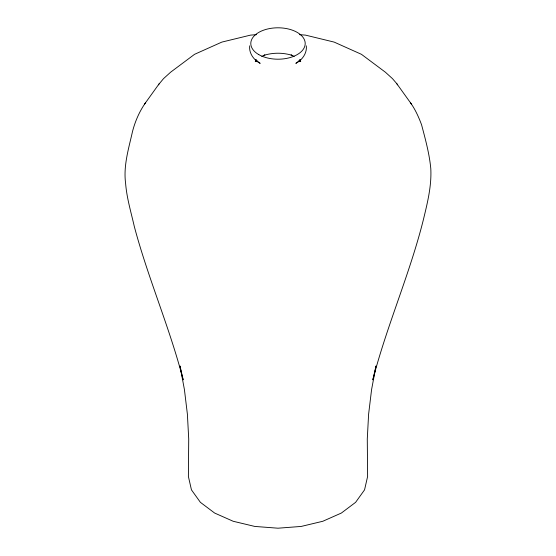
<?xml version="1.0" encoding="UTF-8"?>
<svg xmlns="http://www.w3.org/2000/svg" width="556" height="556" viewBox="0 0 556 556"><rect width="100%" height="100%" fill="white"/><g stroke="black" fill="none" stroke-linecap="round" stroke-linejoin="round"><path stroke-width="0.83" d="M255.816 61.653L255.927 59.812M249.707 45.814C248.782 53.188 253.835 60.083 260.166 63.356L256.156 60.34L257.282 61.473L256.323 60.138M299.566 61.327L300.17 59.652M256.101 60.055L255.28 61.633L256.219 60.326M145.644 102.596C139.48 111.29 135.157 121.264 132.495 131.564C128.714 148.521 123.251 165.757 125.607 183.355C126.747 198.026 131.056 212.197 134.309 226.494C148.077 278.424 169.823 327.859 183.16 379.845L179.998 365.994L184.425 389.645L187.4 414.289L188.72 439.025L188.387 476.464L191.445 489.857L200.396 502.332L214.637 513.049L233.193 521.271L254.808 526.435L278 528.2L301.192 526.435L322.807 521.271L341.363 513.049L355.604 502.332L364.555 489.857L367.613 476.464L367.28 439.025L368.6 414.289L371.575 389.645L376.016 365.987L372.84 379.845C386.795 325.67 409.751 274.184 423.345 219.842C427.39 203.086 431.713 186.045 430.796 168.663C429.399 153.727 425.375 139.16 421.545 124.697C418.647 116.975 415.228 109.31 410.356 102.596M158.391 84.832L163.52 78.646L170.616 72.204L194.551 54.321L221.865 42.089L250.527 35.118L256.531 34.66M144.595 104.062L159.336 83.518M299.677 60.138L298.718 61.473L299.844 60.34L295.834 63.356C302.165 60.083 307.218 53.188 306.293 45.814M261.813 56.385L264.906 55.009L264.037 55.308C273.093 52.528 282.907 52.528 291.963 55.308L291.094 55.009L294.187 56.385M299.469 34.66L305.473 35.118L334.135 42.089L361.449 54.321L385.384 72.204L392.48 78.646L396.664 83.518L411.405 104.062M299.781 60.326L300.72 61.633L299.899 60.055M396.664 83.518L397.609 84.832M255.829 59.652L256.434 61.327M300.073 59.812L300.184 61.653M258.769 54.606A27.195 15.7 0 0 0 304.271 47.566A27.195 15.7 0 0 0 270.96 28.335A27.195 15.7 0 0 0 258.769 54.606"/></g></svg>
